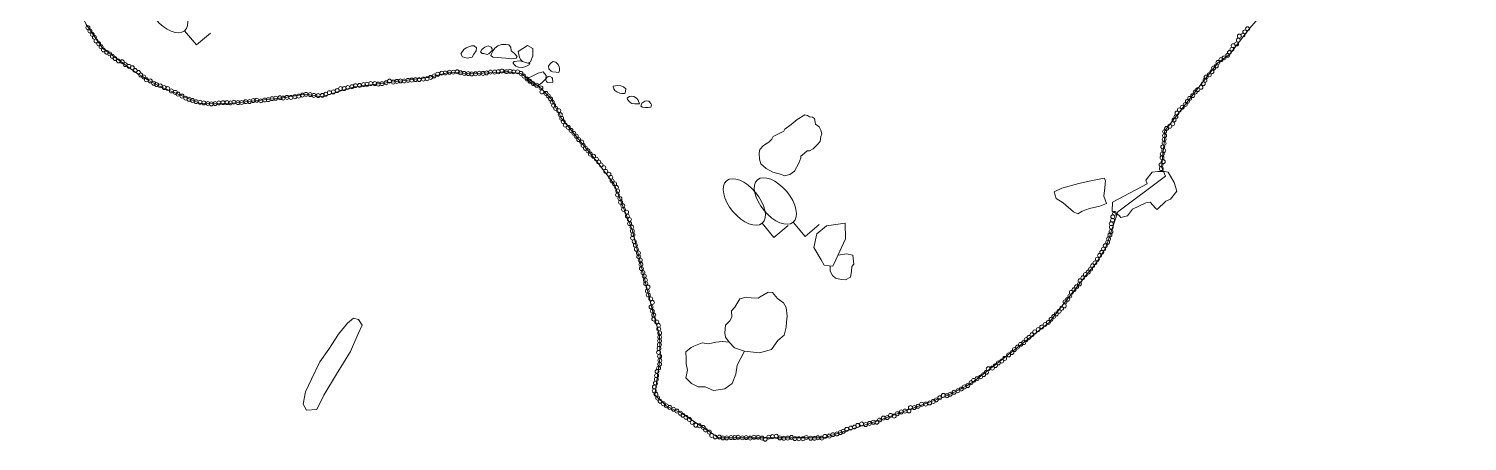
# Model space of a CAD drawing. Header units: metres. Extents: x -10443 to -4073, y -33280 to -26846.
# Drawn here: x -7882.25 to -7843.31, y -29629.38 to -29618.21 of the extents above; entities that cross this region are included whole.
import ezdxf

# ---------------------------------------------------------------- set-up
doc = ezdxf.new("R2010")
doc.units = ezdxf.units.M
doc.header["$MEASUREMENT"] = 0
doc.linetypes.add('CONTINUOUS_1', pattern=[0])
doc.linetypes.add('CONTINUOUS_2', pattern=[0])
for name, color, linetype, lineweight in [('木', 254, 'CONTINUOUS_2', 18), ('木材', 241, 'CONTINUOUS_2', 18), ('石', 241, 'CONTINUOUS_2', 18), ('護岸', 241, 'CONTINUOUS_2', 18)]:
    doc.layers.add(name, color=color, linetype=linetype, lineweight=lineweight)

msp = doc.modelspace()

# ---------------------------------------------------------------- linework, layer by layer
at = {"layer": '木', "color": 1, "linetype": 'CONTINUOUS_1', "lineweight": 18}
for p, q in [((-7877.714, -29618.651), (-7878.035, -29618.268)), ((-7877.331, -29618.33), (-7877.714, -29618.651)), ((-7862.078, -29623.861), (-7862.399, -29623.478)), ((-7861.695, -29623.539), (-7862.078, -29623.861)), ((-7861.236, -29623.835), (-7861.557, -29623.452)), ((-7860.853, -29623.513), (-7861.236, -29623.835))]:
    msp.add_line(p, q, dxfattribs=at)
for centre in [(-7878.517, -29617.693), (-7862.039, -29622.877), (-7862.881, -29622.903)]:
    msp.add_ellipse(centre, major_axis=(-0.482, 0.575), ratio=0.533333, dxfattribs=at)
at = {"layer": '木材', "color": 4, "linetype": 'CONTINUOUS_2', "lineweight": 18}
for centre in [(-7880.651, -29618.183), (-7880.594, -29618.275), (-7849.332, -29618.298), (-7849.257, -29618.214), (-7880.534, -29618.368), (-7880.472, -29618.447), (-7880.429, -29618.544), (-7880.359, -29618.62), (-7880.294, -29618.702), (-7849.643, -29618.672), (-7849.553, -29618.625), (-7849.507, -29618.522), (-7849.48, -29618.413), (-7849.383, -29618.388), (-7880.23, -29618.787), (-7880.138, -29618.851), (-7880.062, -29618.893), (-7879.989, -29618.959), (-7879.914, -29619.02), (-7879.824, -29619.083), (-7879.722, -29619.107), (-7849.977, -29619.049), (-7849.892, -29619.001), (-7849.793, -29618.93), (-7849.747, -29618.856), (-7849.682, -29618.768), (-7879.64, -29619.182), (-7879.539, -29619.233), (-7879.449, -29619.268), (-7879.372, -29619.342), (-7879.28, -29619.396), (-7879.224, -29619.462), (-7871.276, -29619.489), (-7871.182, -29619.446), (-7871.071, -29619.416), (-7870.974, -29619.412), (-7870.862, -29619.391), (-7870.759, -29619.389), (-7870.652, -29619.378), (-7870.564, -29619.405), (-7870.462, -29619.424), (-7870.356, -29619.428), (-7870.259, -29619.435), (-7870.158, -29619.432), (-7870.057, -29619.42), (-7869.954, -29619.423), (-7869.857, -29619.408), (-7869.751, -29619.386), (-7869.64, -29619.386), (-7869.541, -29619.377), (-7869.443, -29619.359), (-7869.319, -29619.375), (-7869.225, -29619.364), (-7869.122, -29619.38), (-7869.017, -29619.38), (-7868.929, -29619.422), (-7868.849, -29619.497), (-7850.291, -29619.458), (-7850.222, -29619.377), (-7850.177, -29619.276), (-7850.102, -29619.22), (-7850.058, -29619.126), (-7879.138, -29619.517), (-7879.068, -29619.595), (-7878.962, -29619.626), (-7878.873, -29619.688), (-7878.792, -29619.725), (-7878.691, -29619.759), (-7878.584, -29619.806), (-7878.488, -29619.831), (-7873.904, -29619.887), (-7873.812, -29619.831), (-7873.715, -29619.833), (-7873.614, -29619.804), (-7873.504, -29619.782), (-7873.407, -29619.755), (-7873.297, -29619.748), (-7873.189, -29619.726), (-7873.096, -29619.716), (-7872.994, -29619.699), (-7872.884, -29619.698), (-7872.79, -29619.712), (-7872.688, -29619.701), (-7872.577, -29619.676), (-7872.487, -29619.631), (-7872.383, -29619.659), (-7872.287, -29619.64), (-7872.188, -29619.626), (-7872.088, -29619.627), (-7871.984, -29619.61), (-7871.884, -29619.604), (-7871.783, -29619.59), (-7871.683, -29619.588), (-7871.569, -29619.575), (-7871.466, -29619.569), (-7871.373, -29619.531), (-7868.761, -29619.571), (-7868.68, -29619.636), (-7868.596, -29619.701), (-7868.5, -29619.743), (-7868.388, -29619.813), (-7850.604, -29619.86), (-7850.519, -29619.798), (-7850.455, -29619.698), (-7850.409, -29619.609), (-7850.38, -29619.524), (-7878.39, -29619.898), (-7878.284, -29619.936), (-7878.211, -29619.984), (-7878.104, -29620.036), (-7878.003, -29620.093), (-7877.912, -29620.122), (-7877.821, -29620.155), (-7877.72, -29620.187), (-7877.615, -29620.204), (-7877.51, -29620.221), (-7877.404, -29620.237), (-7877.31, -29620.249), (-7877.206, -29620.238), (-7877.104, -29620.221), (-7876.995, -29620.215), (-7876.882, -29620.213), (-7876.791, -29620.222), (-7876.698, -29620.201), (-7876.589, -29620.213), (-7876.486, -29620.21), (-7876.377, -29620.188), (-7876.275, -29620.184), (-7876.174, -29620.158), (-7876.079, -29620.148), (-7875.967, -29620.165), (-7875.866, -29620.142), (-7875.765, -29620.134), (-7875.665, -29620.107), (-7875.567, -29620.094), (-7875.452, -29620.082), (-7875.366, -29620.091), (-7875.26, -29620.073), (-7875.153, -29620.072), (-7875.046, -29620.055), (-7874.944, -29620.035), (-7874.843, -29620.01), (-7874.747, -29619.989), (-7874.633, -29619.995), (-7874.535, -29620.017), (-7874.418, -29620.022), (-7874.305, -29620.018), (-7874.211, -29619.988), (-7874.113, -29619.944), (-7874.005, -29619.922), (-7868.361, -29619.925), (-7868.248, -29619.965), (-7868.187, -29620.031), (-7868.125, -29620.113), (-7868.081, -29620.199), (-7850.942, -29620.264), (-7850.883, -29620.179), (-7850.824, -29620.097), (-7850.741, -29620.022), (-7850.674, -29619.928), (-7868.044, -29620.288), (-7867.987, -29620.369), (-7867.905, -29620.431), (-7867.862, -29620.542), (-7867.824, -29620.64), (-7851.198, -29620.597), (-7851.166, -29620.497), (-7851.104, -29620.412), (-7851.026, -29620.337), (-7867.782, -29620.731), (-7867.728, -29620.823), (-7867.645, -29620.885), (-7867.572, -29620.966), (-7867.495, -29621.045), (-7851.504, -29620.995), (-7851.449, -29620.912), (-7851.364, -29620.854), (-7851.283, -29620.786), (-7851.246, -29620.682), (-7867.429, -29621.122), (-7867.364, -29621.214), (-7867.282, -29621.28), (-7867.246, -29621.372), (-7867.183, -29621.447), (-7851.551, -29621.412), (-7851.518, -29621.316), (-7851.514, -29621.207), (-7851.503, -29621.107), (-7867.115, -29621.518), (-7867.048, -29621.608), (-7866.961, -29621.665), (-7866.885, -29621.744), (-7866.82, -29621.821), (-7851.573, -29621.706), (-7851.568, -29621.602), (-7851.539, -29621.812), (-7851.527, -29621.51), (-7866.755, -29621.899), (-7866.686, -29621.975), (-7866.632, -29622.073), (-7866.547, -29622.152), (-7851.596, -29621.895), (-7851.591, -29622.001), (-7866.495, -29622.235), (-7866.458, -29622.333), (-7866.391, -29622.414), (-7866.34, -29622.509), (-7866.308, -29622.602), (-7866.313, -29622.713), (-7866.248, -29622.812), (-7866.231, -29622.911), (-7866.169, -29623.005), (-7866.151, -29623.103), (-7866.065, -29623.18), (-7866.044, -29623.287), (-7865.99, -29623.378), (-7852.905, -29623.303), (-7852.859, -29623.211), (-7865.987, -29623.489), (-7865.925, -29623.583), (-7865.912, -29623.688), (-7865.893, -29623.787), (-7852.953, -29623.704), (-7852.946, -29623.493), (-7852.945, -29623.586), (-7852.912, -29623.398), (-7865.907, -29623.879), (-7865.859, -29623.975), (-7865.827, -29624.076), (-7853.153, -29624.175), (-7853.108, -29624.087), (-7853.044, -29623.991), (-7853.018, -29623.899), (-7852.984, -29623.799), (-7865.802, -29624.182), (-7865.748, -29624.282), (-7865.736, -29624.386), (-7865.696, -29624.479), (-7853.388, -29624.55), (-7853.322, -29624.451), (-7853.262, -29624.35), (-7853.204, -29624.267), (-7865.678, -29624.594), (-7865.666, -29624.705), (-7865.623, -29624.815), (-7865.588, -29624.911), (-7853.716, -29624.955), (-7853.649, -29624.868), (-7853.569, -29624.8), (-7853.505, -29624.717), (-7853.454, -29624.63), (-7865.559, -29625.019), (-7865.547, -29625.113), (-7865.506, -29625.316), (-7865.488, -29625.206), (-7853.958, -29625.28), (-7853.887, -29625.197), (-7853.806, -29625.12), (-7853.792, -29625.036), (-7865.482, -29625.419), (-7865.413, -29625.524), (-7865.369, -29625.623), (-7854.218, -29625.715), (-7854.199, -29625.609), (-7854.123, -29625.534), (-7854.068, -29625.446), (-7854.026, -29625.349), (-7865.403, -29625.745), (-7865.373, -29625.857), (-7865.331, -29626.073), (-7865.33, -29625.964), (-7854.576, -29626.076), (-7854.502, -29626.001), (-7854.434, -29625.931), (-7854.36, -29625.861), (-7854.293, -29625.785), (-7865.251, -29626.151), (-7865.203, -29626.245), (-7865.197, -29626.341), (-7865.171, -29626.447), (-7855.096, -29626.498), (-7855.02, -29626.419), (-7854.925, -29626.358), (-7854.827, -29626.286), (-7854.739, -29626.219), (-7854.646, -29626.161), (-7865.188, -29626.868), (-7865.179, -29626.765), (-7865.173, -29626.661), (-7865.17, -29626.562), (-7855.571, -29626.898), (-7855.485, -29626.83), (-7855.401, -29626.755), (-7855.316, -29626.709), (-7855.25, -29626.627), (-7855.17, -29626.567), (-7865.201, -29626.974), (-7865.175, -29627.079), (-7865.167, -29627.19), (-7856.003, -29627.258), (-7855.911, -29627.209), (-7855.832, -29627.138), (-7855.725, -29627.042), (-7855.637, -29626.979), (-7865.257, -29627.602), (-7865.241, -29627.49), (-7865.202, -29627.401), (-7865.175, -29627.294), (-7856.478, -29627.635), (-7856.403, -29627.575), (-7856.326, -29627.511), (-7856.275, -29627.417), (-7856.165, -29627.398), (-7856.081, -29627.331), (-7865.32, -29628.015), (-7865.313, -29627.909), (-7865.286, -29627.809), (-7865.262, -29627.702), (-7857.201, -29628.053), (-7857.1, -29628.011), (-7857.009, -29627.965), (-7856.925, -29627.909), (-7856.831, -29627.872), (-7856.744, -29627.794), (-7856.675, -29627.73), (-7856.582, -29627.688), (-7865.272, -29628.113), (-7865.226, -29628.209), (-7865.16, -29628.295), (-7865.074, -29628.363), (-7864.987, -29628.42), (-7858.176, -29628.432), (-7858.08, -29628.378), (-7857.971, -29628.372), (-7857.864, -29628.341), (-7857.764, -29628.3), (-7857.686, -29628.259), (-7857.589, -29628.203), (-7857.493, -29628.138), (-7857.396, -29628.148), (-7857.306, -29628.105), (-7864.899, -29628.464), (-7864.797, -29628.513), (-7864.704, -29628.563), (-7864.613, -29628.62), (-7864.543, -29628.675), (-7864.461, -29628.732), (-7864.367, -29628.788), (-7859.219, -29628.803), (-7859.117, -29628.753), (-7859.012, -29628.738), (-7858.922, -29628.679), (-7858.823, -29628.699), (-7858.74, -29628.633), (-7858.628, -29628.583), (-7858.529, -29628.561), (-7858.422, -29628.557), (-7858.382, -29628.469), (-7858.281, -29628.467), (-7864.291, -29628.871), (-7864.195, -29628.945), (-7864.094, -29628.961), (-7863.992, -29629.006), (-7863.931, -29629.073), (-7863.828, -29629.13), (-7863.763, -29629.221), (-7860.483, -29629.201), (-7860.374, -29629.181), (-7860.28, -29629.144), (-7860.202, -29629.109), (-7860.107, -29629.057), (-7859.999, -29629.022), (-7859.897, -29628.995), (-7859.811, -29628.951), (-7859.706, -29628.91), (-7859.596, -29628.926), (-7859.492, -29628.896), (-7859.388, -29628.865), (-7859.291, -29628.863), (-7863.668, -29629.261), (-7863.554, -29629.266), (-7863.462, -29629.288), (-7863.358, -29629.288), (-7863.24, -29629.281), (-7863.139, -29629.281), (-7863.049, -29629.271), (-7862.935, -29629.286), (-7862.83, -29629.278), (-7862.722, -29629.295), (-7862.619, -29629.269), (-7862.506, -29629.272), (-7862.4, -29629.294), (-7862.316, -29629.325), (-7862.22, -29629.268), (-7862.119, -29629.253), (-7862.016, -29629.242), (-7861.919, -29629.288), (-7861.811, -29629.299), (-7861.705, -29629.292), (-7861.605, -29629.276), (-7861.51, -29629.307), (-7861.405, -29629.311), (-7861.292, -29629.311), (-7861.201, -29629.277), (-7861.085, -29629.297), (-7860.981, -29629.3), (-7860.89, -29629.285), (-7860.783, -29629.294), (-7860.698, -29629.246), (-7860.579, -29629.24)]:
    msp.add_circle(centre, 0.0535, dxfattribs=at)
at = {"layer": '石', "color": 4, "linetype": 'CONTINUOUS_2', "lineweight": 18, "flags": 128}
for points in [[(-7869.688, -29618.98), (-7869.742, -29618.934), (-7869.721, -29618.896), (-7869.677, -29618.8), (-7869.63, -29618.739), (-7869.552, -29618.674), (-7869.45, -29618.636), (-7869.339, -29618.636), (-7869.259, -29618.649), (-7869.197, -29618.716), (-7869.196, -29618.813), (-7869.101, -29618.888), (-7869.031, -29618.965), (-7869.054, -29619.01), (-7869.187, -29619.029), (-7869.259, -29619.02), (-7869.334, -29619.006)], [(-7868.999, -29618.829), (-7868.75, -29618.664), (-7868.606, -29618.746), (-7868.604, -29618.948), (-7868.666, -29619.107), (-7868.741, -29619.146), (-7868.882, -29619.101), (-7868.934, -29619.057), (-7868.97, -29618.996)], [(-7870.245, -29618.984), (-7870.381, -29619.011), (-7870.508, -29618.977), (-7870.552, -29618.891), (-7870.476, -29618.775), (-7870.411, -29618.733), (-7870.262, -29618.672), (-7870.189, -29618.674), (-7870.13, -29618.734), (-7870.142, -29618.816), (-7870.198, -29618.9)], [(-7869.928, -29618.881), (-7869.979, -29618.883), (-7870.024, -29618.836), (-7869.983, -29618.778), (-7869.903, -29618.714), (-7869.816, -29618.672), (-7869.737, -29618.712), (-7869.702, -29618.754), (-7869.708, -29618.805), (-7869.799, -29618.895), (-7869.84, -29618.91)], [(-7869.112, -29619.097), (-7868.957, -29619.08), (-7868.882, -29619.101), (-7868.741, -29619.146), (-7868.689, -29619.15), (-7868.7, -29619.187), (-7868.794, -29619.236), (-7868.887, -29619.26), (-7868.994, -29619.254), (-7869.065, -29619.229), (-7869.112, -29619.186), (-7869.135, -29619.145), (-7869.141, -29619.124)], [(-7868.778, -29619.572), (-7868.566, -29619.474), (-7868.465, -29619.416), (-7868.329, -29619.382), (-7868.24, -29619.479), (-7868.25, -29619.568), (-7868.349, -29619.669), (-7868.406, -29619.717), (-7868.45, -29619.738), (-7868.508, -29619.744), (-7868.569, -29619.729), (-7868.618, -29619.706), (-7868.656, -29619.68), (-7868.692, -29619.643)], [(-7867.975, -29619.39), (-7868.072, -29619.377), (-7868.113, -29619.365), (-7868.17, -29619.303), (-7868.181, -29619.231), (-7868.143, -29619.175), (-7868.096, -29619.132), (-7868.052, -29619.1), (-7867.98, -29619.116), (-7867.923, -29619.18), (-7867.895, -29619.241), (-7867.885, -29619.277), (-7867.88, -29619.311), (-7867.881, -29619.335), (-7867.893, -29619.378), (-7867.902, -29619.397)], [(-7868.062, -29619.658), (-7868.204, -29619.668), (-7868.231, -29619.644), (-7868.25, -29619.599), (-7868.232, -29619.545), (-7868.192, -29619.505), (-7868.152, -29619.498), (-7868.095, -29619.536), (-7868.072, -29619.563)], [(-7866.109, -29619.962), (-7866.126, -29619.97), (-7866.2, -29619.967), (-7866.253, -29619.961), (-7866.334, -29619.925), (-7866.382, -29619.886), (-7866.415, -29619.844), (-7866.43, -29619.785), (-7866.427, -29619.769), (-7866.37, -29619.758), (-7866.324, -29619.749), (-7866.221, -29619.761), (-7866.147, -29619.784), (-7866.092, -29619.839)], [(-7865.721, -29620.244), (-7865.759, -29620.249), (-7865.845, -29620.248), (-7865.924, -29620.239), (-7865.978, -29620.2), (-7866.042, -29620.126), (-7866.054, -29620.094), (-7866.032, -29620.075), (-7865.984, -29620.051), (-7865.937, -29620.04), (-7865.874, -29620.051), (-7865.796, -29620.097), (-7865.755, -29620.146)], [(-7865.407, -29620.336), (-7865.482, -29620.341), (-7865.557, -29620.344), (-7865.633, -29620.338), (-7865.677, -29620.306), (-7865.654, -29620.231), (-7865.628, -29620.206), (-7865.574, -29620.174), (-7865.522, -29620.165), (-7865.468, -29620.175), (-7865.407, -29620.238), (-7865.394, -29620.273)], [(-7852.916, -29622.909), (-7852.919, -29623.155), (-7852.745, -29623.257), (-7852.69, -29623.327), (-7852.505, -29623.278), (-7852.369, -29623.094), (-7852.013, -29622.929), (-7851.896, -29622.912), (-7851.752, -29623.067), (-7851.704, -29623.108), (-7851.467, -29622.884), (-7851.345, -29622.831), (-7851.168, -29622.609), (-7851.243, -29622.371), (-7851.404, -29622.1), (-7851.504, -29622.078), (-7851.687, -29622.079), (-7851.838, -29622.1), (-7852.014, -29622.308), (-7851.975, -29622.409)], [(-7860.998, -29624.132), (-7860.921, -29623.766), (-7860.653, -29623.548), (-7860.151, -29623.48), (-7860.139, -29623.901), (-7860.401, -29624.469), (-7860.485, -29624.644), (-7860.587, -29624.634), (-7860.718, -29624.614), (-7860.801, -29624.473)]]:
    msp.add_lwpolyline(points, close=True, dxfattribs=at)
for points in [[(-7862.456, -29621.479), (-7862.361, -29621.378), (-7862.212, -29621.281), (-7862.136, -29621.207), (-7862.095, -29621.134), (-7861.972, -29621.07), (-7861.812, -29620.988), (-7861.786, -29620.934), (-7861.609, -29620.807), (-7861.447, -29620.668), (-7861.244, -29620.543), (-7861.169, -29620.562), (-7861.118, -29620.601), (-7861.038, -29620.604), (-7860.982, -29620.645), (-7860.953, -29620.794), (-7860.857, -29620.866), (-7860.813, -29620.956), (-7860.784, -29621.062), (-7860.809, -29621.129), (-7860.825, -29621.262), (-7860.906, -29621.355), (-7861.017, -29621.467), (-7861.12, -29621.521), (-7861.181, -29621.516), (-7861.313, -29621.637), (-7861.35, -29621.66), (-7861.354, -29621.71), (-7861.401, -29621.856), (-7861.525, -29622.066), (-7861.649, -29622.163), (-7861.788, -29622.191), (-7861.873, -29622.157), (-7862.108, -29622.096), (-7862.292, -29621.995), (-7862.431, -29621.868), (-7862.471, -29621.743), (-7862.482, -29621.579), (-7862.456, -29621.479)], [(-7853.972, -29623.171), (-7854.249, -29622.927), (-7854.438, -29622.806), (-7854.491, -29622.629), (-7854.283, -29622.526), (-7853.823, -29622.402), (-7853.541, -29622.34), (-7853.135, -29622.254), (-7853.098, -29622.318), (-7853.116, -29622.524), (-7853.148, -29622.742), (-7853.079, -29622.947), (-7853.254, -29623.014), (-7853.536, -29623.075), (-7853.737, -29623.149), (-7853.851, -29623.221), (-7853.972, -29623.171)], [(-7860.341, -29624.338), (-7860.118, -29624.304), (-7859.943, -29624.338), (-7859.918, -29624.589), (-7859.967, -29624.646), (-7859.978, -29624.782), (-7860.008, -29624.942), (-7860.144, -29625.01), (-7860.247, -29625), (-7860.339, -29624.985), (-7860.412, -29624.961), (-7860.495, -29624.893), (-7860.558, -29624.778), (-7860.557, -29624.637)], [(-7862.448, -29625.471), (-7862.238, -29625.342), (-7862.114, -29625.357), (-7861.981, -29625.516), (-7861.818, -29625.634), (-7861.747, -29625.757), (-7861.724, -29625.993), (-7861.734, -29626.152), (-7861.75, -29626.293), (-7861.8, -29626.509), (-7861.976, -29626.65), (-7862.141, -29626.899), (-7862.468, -29626.983), (-7862.875, -29626.943), (-7863.149, -29626.854), (-7863.286, -29626.699), (-7863.387, -29626.561), (-7863.411, -29626.446), (-7863.389, -29626.236), (-7863.271, -29626.121), (-7863.219, -29626.022), (-7863.225, -29625.853), (-7863.138, -29625.748), (-7863.002, -29625.522), (-7862.834, -29625.476), (-7862.693, -29625.501), (-7862.507, -29625.505), (-7862.448, -29625.471)], [(-7874.729, -29628.535), (-7874.455, -29628.52), (-7874.266, -29628.134), (-7873.924, -29627.561), (-7873.539, -29626.952), (-7873.343, -29626.489), (-7873.224, -29626.234), (-7873.327, -29626.082), (-7873.461, -29626.051), (-7873.622, -29626.186), (-7873.862, -29626.483), (-7874.131, -29626.888), (-7874.368, -29627.23), (-7874.597, -29627.696), (-7874.763, -29628.039), (-7874.818, -29628.371), (-7874.729, -29628.535)], [(-7864.247, -29626.805), (-7864.023, -29626.713), (-7863.848, -29626.741), (-7863.654, -29626.697), (-7863.471, -29626.679), (-7863.286, -29626.699), (-7863.149, -29626.854), (-7862.875, -29626.943), (-7863.072, -29627.315), (-7863.107, -29627.567), (-7863.207, -29627.817), (-7863.41, -29627.964), (-7863.712, -29628.003), (-7863.942, -29627.909), (-7864.132, -29627.91), (-7864.314, -29627.816), (-7864.465, -29627.664), (-7864.42, -29627.452), (-7864.458, -29627.284), (-7864.453, -29627.138), (-7864.46, -29626.96), (-7864.315, -29626.838), (-7864.247, -29626.805)]]:
    msp.add_lwpolyline(points, dxfattribs=at)
at = {"layer": '護岸', "color": 1, "lineweight": 18, "flags": 128}
msp.add_lwpolyline([(-7842.841, -29581.766), (-7843.083, -29581.961), (-7843.482, -29582.264), (-7843.88, -29582.674), (-7844.07, -29583.06), (-7844.378, -29583.295), (-7844.822, -29583.815), (-7845.308, -29584.234), (-7845.592, -29584.664), (-7846.277, -29585.192), (-7846.633, -29585.531), (-7846.872, -29585.87), (-7847.179, -29585.983), (-7847.986, -29586.402), (-7848.37, -29586.724), (-7848.578, -29586.742), (-7850.891, -29587.905), (-7851.441, -29588.082), (-7855.982, -29589.235), (-7856.625, -29589.495), (-7857.009, -29589.563), (-7857.428, -29589.732), (-7858.45, -29590.007), (-7858.598, -29590.15), (-7858.873, -29590.234), (-7859.25, -29590.35), (-7859.65, -29590.556), (-7859.962, -29590.465), (-7860.171, -29590.554), (-7862.208, -29591.057), (-7863.035, -29591.425), (-7865.343, -29593.296), (-7865.44, -29593.436), (-7865.881, -29594.127), (-7866.311, -29594.539), (-7866.679, -29594.996), (-7867.511, -29595.391), (-7867.981, -29595.689), (-7869.043, -29596.03), (-7870.37, -29596.495), (-7870.777, -29597.306), (-7871.219, -29597.507), (-7871.623, -29597.591), (-7871.94, -29597.54), (-7872.123, -29597.616), (-7872.288, -29597.842), (-7873.139, -29598.253), (-7873.549, -29598.681), (-7873.597, -29598.989), (-7873.787, -29599.347), (-7874.54, -29600.31), (-7875.409, -29601.209), (-7876.266, -29601.886), (-7877.516, -29602.747), (-7878.442, -29603.827), (-7878.925, -29604.738), (-7879.163, -29605.057), (-7879.405, -29605.566), (-7880.606, -29607.631), (-7881.116, -29608.381, 0.138212), (-7882.217, -29612.537), (-7882.251, -29613.611), (-7881.98, -29614.915), (-7882.007, -29615.458), (-7881.729, -29616.125), (-7881.461, -29616.442), (-7881.173, -29616.784, 0.055716), (-7880.954, -29617.538), (-7880.697, -29618.096), (-7880.256, -29618.74), (-7879.653, -29619.181, 0.047477), (-7878.661, -29619.791), (-7877.633, -29620.228), (-7876.797, -29620.236), (-7875.376, -29620.084), (-7874.751, -29619.981), (-7874.413, -29620.041), (-7874.303, -29620.048), (-7873.43, -29619.784), (-7871.426, -29619.533), (-7870.852, -29619.393), (-7870.264, -29619.433), (-7869.489, -29619.386, -0.072153), (-7868.914, -29619.431), (-7868.392, -29619.824), (-7868.115, -29620.098), (-7867.822, -29620.651), (-7866.872, -29621.808), (-7866.405, -29622.42), (-7865.919, -29623.661), (-7865.346, -29625.915), (-7865.173, -29626.494), (-7865.16, -29627.085), (-7865.301, -29628.125), (-7864.986, -29628.427), (-7864.561, -29628.624), (-7863.577, -29629.288), (-7860.73, -29629.29), (-7859.294, -29628.834), (-7857.447, -29628.165, 0.030723), (-7856.693, -29627.78), (-7855.472, -29626.828), (-7854.714, -29626.235), (-7854.634, -29626.173), (-7853.562, -29624.804, 0.08534), (-7853.036, -29623.984), (-7852.772, -29623.172), (-7851.477, -29622.202), (-7851.585, -29621.948), (-7851.497, -29621.122), (-7851.501, -29620.989), (-7850.059, -29619.141), (-7849.744, -29618.91), (-7849.204, -29618.206), (-7848.236, -29617.093), (-7847.461, -29616.506), (-7845.953, -29615.857), (-7845.5, -29615.576), (-7844.609, -29615.122), (-7844.034, -29614.935), (-7843.951, -29614.878), (-7842.962, -29615.028), (-7842.658, -29615.091), (-7840.87, -29615.459, 0.167175), (-7836.177, -29614.816), (-7835.888, -29614.527), (-7834.171, -29613.09), (-7832.884, -29611.879), (-7832.431, -29611.36), (-7831.675, -29610.692), (-7831.177, -29610.311), (-7830.743, -29609.723), (-7830.415, -29609.189), (-7829.956, -29608.529), (-7829.028, -29607.439), (-7828.639, -29607.128), (-7828.378, -29606.776), (-7828.157, -29606.464), (-7827.824, -29606.101), (-7827.3, -29605.249, 0.175458), (-7825.756, -29603.167), (-7825.707, -29602.557), (-7825.972, -29602.165), (-7826.206, -29601.564), (-7827.771, -29598.649), (-7828.082, -29597.793), (-7828.398, -29597.371), (-7828.507, -29596.968), (-7828.9, -29596.246), (-7829.117, -29595.949), (-7830.298, -29593.414), (-7832.032, -29589.737), (-7831.874, -29589.291), (-7832.028, -29588.8), (-7832.98, -29586.816), (-7833.507, -29586.095), (-7833.996, -29585.282), (-7834.729, -29584.401), (-7834.914, -29584.231), (-7835.297, -29583.581), (-7835.374, -29583.521), (-7836.451, -29582.242), (-7837.311, -29581.285), (-7837.775, -29580.894), (-7837.958, -29580.809, 0.073308), (-7839.133, -29580.473), (-7839.705, -29580.346), (-7840.358, -29580.436), (-7840.902, -29580.526), (-7841.528, -29580.734), (-7841.893, -29580.902), (-7842.099, -29580.963), (-7842.52, -29581.256), (-7842.841, -29581.766)], format="xyb", dxfattribs=at)

doc.saveas('drawing.dxf')
